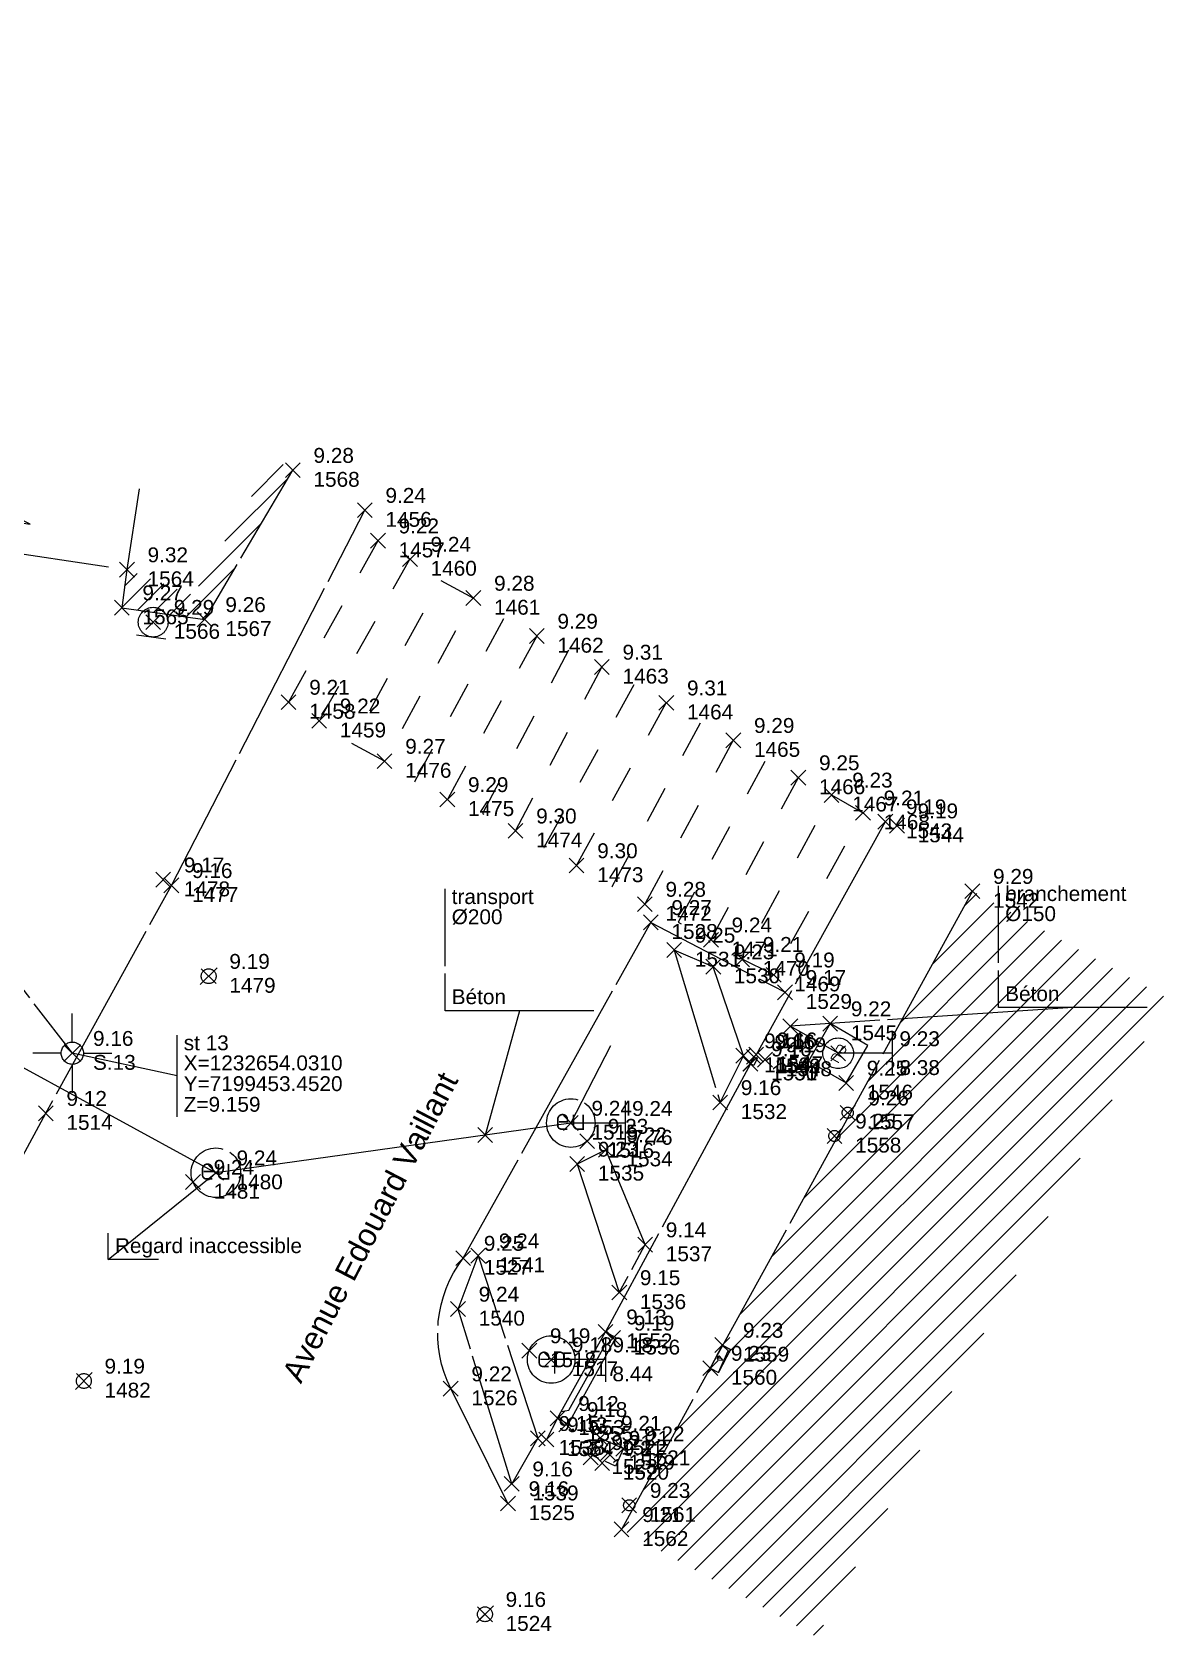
# Model space of a CAD drawing. Header units: metres. Extents: x 1232176 to 1232775, y 7198915 to 7199601.
# Drawn here: x 1232653.49 to 1232668.76, y 7199445.6 to 7199467.18 of the extents above; entities that cross this region are included whole.
import ezdxf
from ezdxf.enums import TextEntityAlignment as Align

# ---------------------------------------------------------------- set-up
doc = ezdxf.new("R2010")
doc.units = ezdxf.units.M
doc.header["$PDMODE"] = 3
doc.header["$PDSIZE"] = 0.1
for name, pattern in [('LL_0822', [2.5, 2.5, 0]), ('ML_0862', [1, 0.5, -0.5]), ('ML_2577', [2.5, 2.5, 0]), ('RL_1105', [2.5, 2.5, 0]), ('SL_1144', [2.5, 2.5, 0]), ('Socle_Continu', [2.5, 2.5, 0]), ('YL_2901', [2.5, 2.5, 0])]:
    doc.linetypes.add(name, pattern=pattern)
for name, color, linetype, lineweight in [('BATIH_SCS', 201, 'Socle_Continu', 13), ('CLOTH_SCS', 212, 'Socle_Continu', 13), ('CLOTU_SCS', 212, 'Socle_Continu', 13), ('EAUPO_SCS', 140, 'Socle_Continu', 13), ('GAZFL_SCS', 40, 'Socle_Continu', 13), ('HABIL_SCI', 7, 'Socle_Continu', 13), ('MARQU_PSS', 7, 'Socle_Continu', 13), ('MARQU_SCS', 7, 'Socle_Continu', 13), ('SIGNV_SCS', 20, 'Socle_Continu', 13), ('SIGTA_SCI', 7, 'Socle_Continu', 13), ('SIGTM_PSI', 1, 'Socle_Continu', 13), ('SIGTM_SCI', 1, 'Socle_Continu', 13), ('SIGTO_PSI', 255, 'Socle_Continu', 13), ('SIGTO_SCI', 255, 'Socle_Continu', 13), ('VOIRI_SCS', 7, 'Socle_Continu', 13)]:
    doc.layers.add(name, color=color, linetype=linetype, lineweight=lineweight)
for name, color, linetype, lineweight, true_color in [('BATIM_SCS', 7, 'Socle_Continu', 13, 0xdf7fff), ('EAUPL_PSI', 5, 'Socle_Continu', 13, 0x0000ff), ('EAUPL_PSS', 5, 'Socle_Continu', 13, 0x0000ff), ('EAUPL_SCS', 5, 'Socle_Continu', 13, 0x0000ff), ('EAUUS_PSI', 7, 'Socle_Continu', 13, 0x7f3f00), ('EAUUS_SCI', 7, 'Socle_Continu', 13, 0x7f3f00), ('EAUUS_SCS', 7, 'Socle_Continu', 13, 0x7f3f00), ('EAUUS_SCT', 7, 'Socle_Continu', 13, 0x7f3f00), ('SIGTR_PSS', 7, 'Socle_Continu', 13, 0x9966cc), ('SIGTS_PSS', 7, 'Socle_Continu', 13, 0x9966cc)]:
    doc.layers.add(name, color=color, linetype=linetype, lineweight=lineweight, true_color=true_color)
doc.styles.add('Reseaux', font='arial.ttf')
doc.styles.get("Standard").update_dxf_attribs({"font": 'arial.ttf'})
doc.linetypes.add('CL_0181', pattern='A,3,-0.15,0.4,-0.381,["eu",Standard,S=0.254,R=0,X=-0.2,Y=-0.1],-0.381,0.4,-0.15', length=4.862)

# ---------------------------------------------------------------- blocks, each defined once
blk = doc.blocks.new('YP_1521')
at = {"layer": 'SIGTO_SCI', "color": 7, "linetype": 'Socle_Continu'}
blk.add_point((0, 0), dxfattribs=at)
at = {"layer": 'SIGTA_SCI', "linetype": 'Socle_Continu'}
blk.add_attdef('ALT', (0.278, 0.099), '', height=0.2, dxfattribs=at)
at = {"layer": 'SIGTA_SCI', "linetype": 'Socle_Continu', "flags": 9}
blk.add_attdef('CALQUE_ALT', (1.69, -1.18), '', height=0.2, dxfattribs=at)
at = {"layer": 'SIGTM_SCI', "linetype": 'Socle_Continu'}
blk.add_attdef('MAT', (0.278, -0.223), '', height=0.2, dxfattribs=at)
at = {"layer": 'SIGTM_SCI', "linetype": 'Socle_Continu', "flags": 9}
blk.add_attdef('CALQUE_MAT', (1.69, -1.501), '', height=0.2, dxfattribs=at)
at = {"layer": 'SIGTO_SCI', "linetype": 'Socle_Continu', "flags": 9}
for tag, p in [('ID', (1.69, 0.105)), ('NATURE', (1.69, -0.216)), ('FAMILLE', (1.69, -0.538)), ('CALQUE', (1.69, -0.859)), ('PCRS', (1.69, -1.823))]:
    blk.add_attdef(tag, p, '', height=0.2, dxfattribs=at)
blk = doc.blocks.new('*U41')
at = {"layer": 'SIGTO_PSI', "linetype": 'Socle_Continu'}
blk.add_line((1.409, -0.305), (0, 0), dxfattribs=at)
at = {"layer": 'SIGTO_PSI', "linetype": 'Socle_Continu', "flags": 128}
blk.add_lwpolyline([(1.409, -0.855), (1.409, 0.245)], dxfattribs=at)
at = {"layer": 'SIGTO_PSI', "color": 7, "linetype": 'Socle_Continu'}
blk.add_point((0, 0), dxfattribs=at)
at = {"layer": 'SIGTM_PSI', "color": 1, "linetype": 'Socle_Continu'}
blk.add_attdef('MAT', (1.498, 0.04), '', height=0.2, dxfattribs=at)
at = {"layer": 'SIGTM_PSI', "linetype": 'Socle_Continu', "flags": 9}
blk.add_attdef('CALQUE_MAT', (1.598, -0.695), '', height=0.2, dxfattribs=at)
at = {"layer": 'SIGTO_PSI', "linetype": 'Socle_Continu', "flags": 9}
for tag, p in [('ID', (1.598, 0.59)), ('NATURE', (1.598, 0.269)), ('FAMILLE', (1.598, -0.052)), ('CALQUE', (1.598, -0.374)), ('PCRS', (1.598, -1.016))]:
    blk.add_attdef(tag, p, '', height=0.2, dxfattribs=at)
at = {"layer": 'SIGTO_PSI', "linetype": 'Socle_Continu'}
for tag, p in [('X=', (1.498, -0.23)), ('Y=', (1.498, -0.509)), ('Z=', (1.498, -0.787))]:
    blk.add_attdef(tag, p, '', height=0.2, dxfattribs=at)
blk = doc.blocks.new('AP_0001')
at = {"layer": 'EAUPO_SCS', "linetype": 'Socle_Continu'}
blk.add_line((0.113, 0.113), (-0.113, -0.113), dxfattribs=at)
blk.add_circle((0, 0), 0.1, dxfattribs=at)
at = {"layer": 'EAUPO_SCS', "linetype": 'Socle_Continu', "flags": 9}
for tag, p in [('ID', (0.809, 0.507)), ('NATURE', (0.809, 0.186)), ('FAMILLE', (0.809, -0.135)), ('CALQUE', (0.809, -0.456)), ('PCRS', (0.809, -0.778))]:
    blk.add_attdef(tag, p, '', height=0.2, dxfattribs=at)
blk = doc.blocks.new('CP_0161')
at = {"layer": 'EAUUS_SCS', "linetype": 'Socle_Continu', "const_width": 0.0333, "flags": 128}
for points in [[(-0.071, -0.125), (-0.195, -0.125, -0.405328), (-0.27, -0.05), (-0.27, 0.075, -0.999132), (-0.071, 0.075), (-0.071, 0.025), (-0.245, 0.025)], [(0.054, 0.175), (0.054, -0.038, 0.410802), (0.141, -0.125), (0.253, -0.125), (0.253, 0.175)]]:
    blk.add_lwpolyline(points, format="xyb", dxfattribs=at)
at = {"layer": 'EAUUS_SCS', "linetype": 'Socle_Continu'}
blk.add_circle((0, 0), 0.5, dxfattribs=at)
at = {"layer": 'EAUUS_SCS', "linetype": 'Socle_Continu', "flags": 9}
for tag, p in [('ID', (0.989, 0.577)), ('NATURE', (0.989, 0.255)), ('FAMILLE', (0.989, -0.066)), ('CALQUE', (0.989, -0.387)), ('PCRS', (0.989, -0.709)), ('TYPE', (0.989, -1.03))]:
    blk.add_attdef(tag, p, '', height=0.2, dxfattribs=at)
blk = doc.blocks.new('CP_0163')
at = {"layer": 'EAUUS_SCS', "linetype": 'Socle_Continu'}
blk.add_lwpolyline([(0, 0), (1, 0), (1, 1), (0, 1)], close=True, dxfattribs=at)
at = {"layer": 'EAUUS_SCS', "linetype": 'Socle_Continu', "const_width": 0.0235, "flags": 128}
for points in [[(0.45, 0.412), (0.362, 0.412, -0.405328), (0.31, 0.465), (0.31, 0.553, -0.999132), (0.45, 0.553), (0.45, 0.518), (0.327, 0.518)], [(0.538, 0.624), (0.538, 0.474, 0.410802), (0.6, 0.412), (0.679, 0.412), (0.679, 0.624)]]:
    blk.add_lwpolyline(points, format="xyb", dxfattribs=at)
at = {"layer": 'EAUUS_SCS', "linetype": 'Socle_Continu'}
blk.add_circle((0.5, 0.5), 0.353, dxfattribs=at)
at = {"layer": 'EAUUS_SCS', "linetype": 'Socle_Continu', "flags": 9}
for tag, p in [('ID', (1.381, 1.06)), ('NATURE', (1.381, 0.739)), ('FAMILLE', (1.381, 0.417)), ('CALQUE', (1.381, 0.096)), ('TYPE', (1.381, -0.546)), ('PCRS', (1.381, -0.225))]:
    blk.add_attdef(tag, p, '', height=0.2, dxfattribs=at)
blk = doc.blocks.new('BP_0091')
at = {"layer": 'EAUPL_SCS', "linetype": 'Socle_Continu'}
h = blk.add_hatch(color=256, dxfattribs=at)
h.dxf.hatch_style = 1
h.paths.add_polyline_path([(0.09, 0), (0.91, 0, 0.388383)])
blk.add_line((0.91, 0), (0.09, 0), dxfattribs=at)
at = {"layer": 'EAUPL_SCS', "linetype": 'Socle_Continu', "flags": 128}
blk.add_lwpolyline([(0, 0), (0, 0.5), (1, 0.5), (1, 0)], close=True, dxfattribs=at)
at = {"layer": 'EAUPL_SCS', "linetype": 'Socle_Continu'}
blk.add_arc((0.5, -0.44), 0.602, 47.5494, 132.4506, dxfattribs=at)
at = {"layer": 'EAUPL_SCS', "linetype": 'Socle_Continu', "flags": 9}
for tag, p in [('CALQUE', (1.45, -0.06)), ('ID', (1.45, 0.91)), ('NATURE', (1.45, 0.59)), ('FAMILLE', (1.45, 0.27)), ('PCRS', (1.45, -0.38))]:
    blk.add_attdef(tag, p, '', height=0.2, dxfattribs=at)
blk = doc.blocks.new('BP_2055')
at = {"layer": 'EAUPL_PSS', "linetype": 'Socle_Continu'}
blk.add_lwpolyline([(0, 0.16), (1, 0.16), (1, 0), (0, 0)], close=True, dxfattribs=at)
at = {"layer": 'EAUPL_PSS', "linetype": 'Socle_Continu', "flags": 128}
blk.add_lwpolyline([(0.92, 0), (0.874, 0.08), (0.126, 0.08), (0.08, 0)], dxfattribs=at)
at = {"layer": 'EAUPL_PSS', "linetype": 'Socle_Continu', "flags": 9}
for tag, p in [('ID', (1.896, 0.244)), ('NATURE', (1.896, -0.077)), ('FAMILLE', (1.896, -0.398)), ('CALQUE', (1.896, -0.719)), ('PCRS', (1.896, -1.041))]:
    blk.add_attdef(tag, p, '', height=0.2, dxfattribs=at)
blk = doc.blocks.new('JP_0703')
at = {"layer": 'GAZFL_SCS', "linetype": 'Socle_Continu'}
blk.add_hatch(color=256, dxfattribs=at).paths.add_polyline_path([(0, 0), (0, 0.359), (1, 0.359), (0.088, 0.3)])
h = blk.add_hatch(color=256, dxfattribs=at)
edge = h.paths.add_edge_path()
edge.add_line((0.505, 0.179), (0.471, 0.106))
edge.add_line((0.471, 0.106), (0.471, 0.096))
edge.add_ellipse((0.505, 0.099), major_axis=(-0.0336, 0), ratio=0.758629, start_angle=5.44598, end_angle=174.55402)
edge.add_line((0.538, 0.096), (0.538, 0.106))
edge.add_line((0.538, 0.106), (0.505, 0.179))
at = {"layer": 'GAZFL_SCS', "linetype": 'Socle_Continu', "flags": 128}
blk.add_lwpolyline([(0, 0.359), (0, 0), (1, 0), (1, 0.359)], close=True, dxfattribs=at)
at = {"layer": 'GAZFL_SCS', "linetype": 'Socle_Continu'}
blk.add_lwpolyline([(0, 0), (0, 0.359), (1, 0.359), (0.088, 0.3)], close=True, dxfattribs=at)
blk.add_lwpolyline([(0.578, 0.106), (0.578, 0.124), (0.505, 0.281), (0.432, 0.124), (0.432, 0.106, 0.066358), (0.436, 0.095, 0.1059), (0.452, 0.076, 0.086348), (0.476, 0.064, 0.076263), (0.505, 0.059, 0.076263), (0.534, 0.064, 0.086348), (0.557, 0.076, 0.1059), (0.574, 0.095, 0.066358)], format="xyb", close=True, dxfattribs=at)
at = {"layer": 'GAZFL_SCS', "linetype": 'Socle_Continu', "flags": 9}
for tag, p in [('ID', (1.013, 0.696)), ('NATURE', (1.013, 0.374)), ('FAMILLE', (1.013, 0.053)), ('CALQUE', (1.013, -0.268)), ('PCRS', (1.013, -0.589))]:
    blk.add_attdef(tag, p, '', height=0.2, dxfattribs=at)
blk = doc.blocks.new('SP_1161')
at = {"layer": 'CLOTU_SCS', "linetype": 'Socle_Continu'}
for p, q in [((0, 0), (0, 0.2745)), ((1, 0.2745), (1, 0)), ((0.5, 0.1545), (0.3438, 0.103)), ((0.6563, 0.103), (0.5, 0.1545)), ((0.3438, 0.103), (0.6563, 0.103)), ((0.0625, 0), (0.9375, 0))]:
    blk.add_line(p, q, dxfattribs=at)
at = {"layer": 'CLOTU_SCS', "linetype": 'Socle_Continu', "flags": 9}
for tag, p in [('ID', (1.3598, 0.3853)), ('NATURE', (1.3598, 0.0641)), ('FAMILLE', (1.3598, -0.2572)), ('CALQUE', (1.3598, -0.5785)), ('PCRS', (1.3598, -0.8998))]:
    blk.add_attdef(tag, p, '', height=0.2, dxfattribs=at)
blk = doc.blocks.new('HP_0569')
at = {"layer": 'SIGNV_SCS', "linetype": 'Socle_Continu'}
blk.add_line((-0.2, -0.2), (0.2, -0.2), dxfattribs=at)
blk.add_circle((0, 0), 0.2, dxfattribs=at)
at = {"layer": 'SIGNV_SCS', "linetype": 'Socle_Continu', "flags": 9}
for tag, p in [('ID', (0.713, 0.595)), ('NATURE', (0.713, 0.273)), ('FAMILLE', (0.713, -0.048)), ('CALQUE', (0.713, -0.369)), ('PCRS', (0.713, -0.69))]:
    blk.add_attdef(tag, p, '', height=0.2, dxfattribs=at)
blk = doc.blocks.new('YP_2903')
at = {"layer": 'SIGTR_PSS', "color": 1, "linetype": 'Socle_Continu'}
blk.add_line((0, 0.15), (0, 0.533), dxfattribs=at)
at = {"layer": 'SIGTR_PSS', "color": 5, "linetype": 'Socle_Continu'}
blk.add_line((-0.15, 0), (-0.533, 0), dxfattribs=at)
at = {"layer": 'SIGTR_PSS', "color": 3, "linetype": 'Socle_Continu'}
blk.add_line((0.15, 0), (0.533, 0), dxfattribs=at)
at = {"layer": 'SIGTR_PSS', "color": 2, "linetype": 'Socle_Continu'}
blk.add_line((0, -0.15), (0, -0.533), dxfattribs=at)
at = {"layer": 'SIGTR_PSS', "color": 4, "linetype": 'Socle_Continu'}
blk.add_circle((0, 0), 0.15, dxfattribs=at)
at = {"layer": 'SIGTR_PSS', "linetype": 'Socle_Continu', "flags": 9}
for tag, p in [('ID', (1.343, 0.305)), ('NATURE', (1.343, -0.016)), ('FAMILLE', (1.343, -0.337)), ('CALQUE', (1.343, -0.659)), ('PCRS', (1.343, -0.98))]:
    blk.add_attdef(tag, p, '', height=0.2, dxfattribs=at)
blk = doc.blocks.new('BP_2058')
at = {"layer": 'EAUPL_PSS', "linetype": 'Socle_Continu'}
blk.add_circle((0, 0), 0.075, dxfattribs=at)
at = {"layer": 'EAUPL_PSS', "linetype": 'Socle_Continu', "flags": 9}
for tag, p in [('ID', (0.501, -0.1)), ('NATURE', (0.501, -0.421)), ('FAMILLE', (0.501, -0.742)), ('CALQUE', (0.501, -1.064)), ('PCRS', (0.501, -1.385))]:
    blk.add_attdef(tag, p, '', height=0.2, dxfattribs=at)
blk = doc.blocks.new('AP_0009')
at = {"layer": 'EAUPO_SCS', "linetype": 'Socle_Continu', "flags": 128}
blk.add_lwpolyline([(1, 0), (0, 0), (0, 1), (1, 1)], close=True, dxfattribs=at)
at = {"layer": 'EAUPO_SCS', "linetype": 'Socle_Continu', "const_width": 0.0132, "flags": 128}
for points in [[(0.366, 0.559, -0.408207), (0.401, 0.525), (0.401, 0.441), (0.352, 0.441, -1.002527), (0.352, 0.5)], [(0.54, 0.441), (0.49, 0.441, -0.408864), (0.46, 0.47), (0.46, 0.52, -0.99952), (0.54, 0.52), (0.54, 0.5), (0.46, 0.5)], [(0.599, 0.381), (0.599, 0.559), (0.643, 0.559, -0.410969), (0.678, 0.525), (0.678, 0.475, -0.406349), (0.643, 0.441), (0.599, 0.441)]]:
    blk.add_lwpolyline(points, format="xyb", dxfattribs=at)
for points in [[(0.332, 0.559), (0.366, 0.559)], [(0.401, 0.5), (0.352, 0.5)]]:
    blk.add_lwpolyline(points, dxfattribs=at)
at = {"layer": 'EAUPO_SCS', "linetype": 'Socle_Continu', "flags": 9}
for tag, p in [('NATURE', (1.244, 0.525)), ('ID', (1.244, 0.846)), ('CALQUE', (1.244, -0.118)), ('FAMILLE', (1.244, 0.204)), ('PCRS', (1.244, -0.439))]:
    blk.add_attdef(tag, p, '', height=0.2, dxfattribs=at)
blk = doc.blocks.new('ZP_1565')
at = {"layer": 'HABIL_SCI', "linetype": 'Socle_Continu'}
blk.add_attdef('TYPE', text='', height=0.3, dxfattribs=at).set_placement((0, 0), align=Align.MIDDLE_CENTER)
at = {"layer": 'HABIL_SCI', "linetype": 'Socle_Continu', "flags": 9}
for tag, p in [('ID', (0.547, -0.599)), ('NATURE', (0.547, -0.92)), ('FAMILLE', (0.547, -1.242)), ('CALQUE', (0.547, -1.563)), ('PCRS', (0.533, -1.833))]:
    blk.add_attdef(tag, p, '', height=0.2, dxfattribs=at)
blk = doc.blocks.new('BP_0081')
at = {"layer": 'EAUPL_SCS', "linetype": 'Socle_Continu', "const_width": 0.02, "flags": 128}
for points in [[(-0.031, -0.087), (-0.106, -0.087, -0.424), (-0.151, -0.042), (-0.151, 0.033, -0.997785), (-0.031, 0.033), (-0.031, 0.003), (-0.136, 0.003)], [(0.044, -0.177), (0.044, 0.093), (0.112, 0.093, -0.410802), (0.164, 0.041), (0.164, -0.037, -0.396178), (0.112, -0.087), (0.059, -0.087)]]:
    blk.add_lwpolyline(points, format="xyb", dxfattribs=at)
at = {"layer": 'EAUPL_SCS', "linetype": 'Socle_Continu'}
blk.add_circle((0, 0), 0.3, dxfattribs=at)
at = {"layer": 'EAUPL_SCS', "linetype": 'Socle_Continu', "flags": 9}
for tag, p in [('ID', (0.731, 0.67)), ('NATURE', (0.731, 0.348)), ('FAMILLE', (0.731, 0.027)), ('CALQUE', (0.731, -0.294)), ('PCRS', (0.731, -0.615)), ('TYPE', (0.731, -0.937))]:
    blk.add_attdef(tag, p, '', height=0.2, dxfattribs=at)
blk = doc.blocks.new('*U78')
at = {"layer": 'EAUPL_PSI', "linetype": 'Socle_Continu'}
blk.add_line((0.733, 0), (0, 0), dxfattribs=at)
at = {"layer": 'EAUPL_PSI', "linetype": 'Socle_Continu', "flags": 128}
blk.add_lwpolyline([(0.733, -0.3), (0.733, 0.3)], dxfattribs=at)
at = {"layer": 'EAUPL_PSI', "linetype": 'Socle_Continu'}
blk.add_point((0, 0), dxfattribs=at)
for tag, p in [('TAMPON', (0.824, 0.196)), ('RADIER', (0.824, -0.192))]:
    blk.add_attdef(tag, text='', height=0.2, dxfattribs=at).set_placement(p, align=Align.MIDDLE_LEFT)
at = {"layer": 'EAUPL_PSI', "linetype": 'Socle_Continu', "style": 'Reseaux', "flags": 9}
for tag, p in [('ID', (2.428, 0.07)), ('NATURE', (2.428, -0.251))]:
    blk.add_attdef(tag, p, '', height=0.2, dxfattribs=at)
at = {"layer": 'EAUPL_PSI', "linetype": 'Socle_Continu', "flags": 9}
for tag, p in [('FAMILLE', (2.428, -0.573)), ('CALQUE', (2.428, -0.894))]:
    blk.add_attdef(tag, p, '', height=0.2, dxfattribs=at)
blk = doc.blocks.new('*U79')
at = {"layer": 'EAUUS_SCI', "linetype": 'Socle_Continu'}
blk.add_line((-1.447, -1.168), (0, 0), dxfattribs=at)
at = {"layer": 'EAUUS_SCI', "linetype": 'Socle_Continu', "flags": 128}
blk.add_lwpolyline([(-0.774, -1.168), (-1.447, -1.168), (-1.447, -0.811)], dxfattribs=at)
at = {"layer": 'EAUUS_SCI', "linetype": 'Socle_Continu'}
blk.add_point((0, 0), dxfattribs=at)
at = {"layer": 'EAUUS_SCI', "linetype": 'Socle_Continu', "flags": 9}
for tag, p in [('ID', (1.967, 0.144)), ('NATURE', (1.967, -0.177)), ('FAMILLE', (1.967, -0.499)), ('CALQUE', (1.967, -0.82)), ('PCRS', (1.967, -1.141))]:
    blk.add_attdef(tag, p, '', height=0.2, dxfattribs=at)
at = {"layer": 'EAUUS_SCI', "linetype": 'Socle_Continu'}
blk.add_attdef('TXT', (-1.358, -1.081), '', height=0.2, dxfattribs=at)
blk = doc.blocks.new('*U80')
at = {"layer": 'EAUUS_SCI', "linetype": 'Socle_Continu'}
blk.add_line((0.461, 1.673), (0, 0), dxfattribs=at)
at = {"layer": 'EAUUS_SCI', "linetype": 'Socle_Continu', "flags": 128}
blk.add_lwpolyline([(1.461, 1.673), (-0.539, 1.673), (-0.539, 3.311)], dxfattribs=at)
at = {"layer": 'EAUUS_SCI', "linetype": 'Socle_Continu'}
blk.add_point((0, 0), dxfattribs=at)
for tag, p in [('TYPE', (-0.45, 3.106)), ('DIAM', (-0.45, 2.836)), ('NBR', (-0.45, 2.558)), ('LARG', (-0.45, 2.292)), ('HAUT', (-0.45, 2.026)), ('MATER', (-0.45, 1.76))]:
    blk.add_attdef(tag, p, '', height=0.2, dxfattribs=at)
at = {"layer": 'EAUUS_SCI', "linetype": 'Socle_Continu', "flags": 9}
for tag, p in [('ID', (2.47, 1.418)), ('NATURE', (2.47, 1.097)), ('FAMILLE', (2.47, 0.776)), ('CALQUE', (2.47, 0.454))]:
    blk.add_attdef(tag, p, '', height=0.2, dxfattribs=at)
blk = doc.blocks.new('*U70')
at = {"layer": 'EAUUS_PSI', "linetype": 'Socle_Continu'}
blk.add_line((0.733, 0), (0, 0), dxfattribs=at)
at = {"layer": 'EAUUS_PSI', "linetype": 'Socle_Continu', "flags": 128}
blk.add_lwpolyline([(0.733, -0.3), (0.733, 0.3)], dxfattribs=at)
at = {"layer": 'EAUUS_PSI', "linetype": 'Socle_Continu'}
blk.add_point((0, 0), dxfattribs=at)
at = {"layer": 'EAUUS_PSI', "linetype": 'Socle_Continu', "style": 'Reseaux', "flags": 9}
for tag, p in [('ID', (2.525, 0.541)), ('NATURE', (2.525, 0.22))]:
    blk.add_attdef(tag, p, '', height=0.2, dxfattribs=at)
at = {"layer": 'EAUUS_PSI', "linetype": 'Socle_Continu'}
for tag, p in [('TAMPON', (0.824, 0.196)), ('RADIER', (0.824, -0.192))]:
    blk.add_attdef(tag, text='', height=0.2, dxfattribs=at).set_placement(p, align=Align.MIDDLE_LEFT)
at = {"layer": 'EAUUS_PSI', "linetype": 'Socle_Continu', "flags": 9}
for tag, p in [('FAMILLE', (2.525, -0.101)), ('CALQUE', (2.525, -0.423))]:
    blk.add_attdef(tag, p, '', height=0.2, dxfattribs=at)
blk = doc.blocks.new('*U84')
at = {"layer": 'EAUUS_SCI', "linetype": 'Socle_Continu'}
blk.add_line((3.801, 0.251), (0, 0), dxfattribs=at)
at = {"layer": 'EAUUS_SCI', "linetype": 'Socle_Continu', "flags": 128}
blk.add_lwpolyline([(4.801, 0.251), (2.801, 0.251), (2.801, 1.89)], dxfattribs=at)
at = {"layer": 'EAUUS_SCI', "linetype": 'Socle_Continu'}
blk.add_point((0, 0), dxfattribs=at)
for tag, p in [('TYPE', (2.89, 1.684)), ('DIAM', (2.89, 1.414)), ('NBR', (2.89, 1.136)), ('LARG', (2.89, 0.87)), ('HAUT', (2.89, 0.604)), ('MATER', (2.89, 0.338))]:
    blk.add_attdef(tag, p, '', height=0.2, dxfattribs=at)
at = {"layer": 'EAUUS_SCI', "linetype": 'Socle_Continu', "flags": 9}
for tag, p in [('ID', (2.47, 1.418)), ('NATURE', (2.47, 1.097)), ('FAMILLE', (2.47, 0.776)), ('CALQUE', (2.47, 0.454))]:
    blk.add_attdef(tag, p, '', height=0.2, dxfattribs=at)

msp = doc.modelspace()

# ---------------------------------------------------------------- hatches: boundary and pattern name
at = {"layer": 'BATIH_SCS', "linetype": 'Socle_Continu'}
h = msp.add_hatch(dxfattribs=at)
h.set_pattern_fill('RL_1107', color=256, pattern_type=2)
h.set_pattern_definition([(45, (0, 0), (-0.176776695297, 0.176776695297), [])])
h.paths.add_polyline_path([(1232668.764, 7199454.186), (1232666.135, 7199455.631), (1232662.778, 7199449.524), (1232662.883, 7199449.469), (1232662.721, 7199449.159), (1232662.61, 7199449.217), (1232661.417, 7199447.048), (1232664.046, 7199445.602)])
at = {"layer": 'CLOTH_SCS', "linetype": 'Socle_Continu'}
h = msp.add_hatch(dxfattribs=at)
h.set_pattern_fill('SL_1144', color=256, pattern_type=2)
h.set_pattern_definition([(45, (0, 0), (-0.1237436867076, 0.1237436867076), [])])
h.paths.add_polyline_path([(1232656.996, 7199461.293), (1232656.738, 7199461.446), (1232655.655, 7199459.611), (1232654.765, 7199459.956), (1232654.696, 7199459.444), (1232655.811, 7199459.286)])

# ---------------------------------------------------------------- linework, layer by layer
at = {"layer": 'BATIM_SCS', "linetype": 'RL_1105', "flags": 128}
msp.add_lwpolyline([(1232666.135, 7199455.631), (1232661.417, 7199447.048)], dxfattribs=at)
at = {"layer": 'CLOTU_SCS', "linetype": 'SL_1144', "flags": 128}
msp.add_lwpolyline([(1232654.765, 7199459.956), (1232654.696, 7199459.444), (1232655.811, 7199459.286), (1232656.996, 7199461.293)], dxfattribs=at)
at = {"layer": 'EAUUS_SCT', "linetype": 'CL_0181', "flags": 128}
for points in [[(1232651.477, 7199454.292), (1232655.962, 7199451.845)], [(1232664.33, 7199453.451), (1232663.686, 7199453.815)], [(1232660.735, 7199452.513), (1232661.271, 7199453.558)], [(1232660.735, 7199452.513), (1232655.962, 7199451.845)]]:
    msp.add_lwpolyline(points, dxfattribs=at)
at = {"layer": 'MARQU_PSS', "linetype": 'ML_2577', "flags": 128}
msp.add_lwpolyline([(1232659.889, 7199447.396), (1232659.12, 7199448.941, -0.285809), (1232659.287, 7199450.696), (1232661.81, 7199455.212), (1232663.616, 7199454.271)], format="xyb", dxfattribs=at)
for points in [[(1232662.65, 7199454.616), (1232662.125, 7199454.84), (1232662.743, 7199452.79), (1232663.056, 7199453.419)], [(1232661.206, 7199452.154), (1232660.821, 7199451.962), (1232661.386, 7199450.234), (1232661.734, 7199450.878)], [(1232660.292, 7199448.273), (1232659.94, 7199447.661), (1232659.218, 7199450.012), (1232659.489, 7199450.729)]]:
    msp.add_lwpolyline(points, close=True, dxfattribs=at)
at = {"layer": 'MARQU_SCS', "linetype": 'ML_0862', "flags": 128}
for points in [[(1232658.141, 7199460.344), (1232656.939, 7199458.174), (1232657.351, 7199457.922), (1232658.571, 7199460.097)], [(1232658.23, 7199457.38), (1232657.791, 7199457.619), (1232658.986, 7199459.812), (1232659.425, 7199459.573)], [(1232658.635, 7199457.105), (1232659.838, 7199459.302), (1232660.277, 7199459.062), (1232659.074, 7199456.865)], [(1232659.991, 7199456.443), (1232661.152, 7199458.646), (1232660.709, 7199458.879), (1232659.549, 7199456.676)], [(1232660.812, 7199455.976), (1232662.019, 7199458.165), (1232661.581, 7199458.407), (1232660.374, 7199456.218)], [(1232661.29, 7199455.695), (1232662.48, 7199457.899), (1232662.92, 7199457.661), (1232661.73, 7199455.457)], [(1232662.619, 7199454.977), (1232663.795, 7199457.159), (1232663.355, 7199457.396), (1232662.179, 7199455.214)], [(1232664.241, 7199456.926), (1232664.664, 7199456.685), (1232663.462, 7199454.507), (1232663.039, 7199454.716)]]:
    msp.add_lwpolyline(points, close=True, dxfattribs=at)
at = {"layer": 'SIGTS_PSS', "linetype": 'YL_2901', "flags": 128}
msp.add_lwpolyline([(1232588.035, 7199526.334), (1232604.168, 7199517.749), (1232654.031, 7199453.452)], dxfattribs=at)
at = {"layer": 'VOIRI_SCS', "linetype": 'LL_0822', "flags": 128}
for points in [[(1232652.58, 7199450.618), (1232653.674, 7199452.645), (1232655.363, 7199455.709), (1232657.964, 7199460.755)], [(1232664.964, 7199456.566), (1232663.227, 7199453.432)], [(1232663.151, 7199453.31), (1232661.202, 7199449.706)], [(1232660.557, 7199448.542), (1232660.406, 7199448.257)]]:
    msp.add_lwpolyline(points, dxfattribs=at)

# ---------------------------------------------------------------- block references
at = {"layer": 'CLOTU_SCS', "linetype": 'Socle_Continu', "xscale": 4.007896413147271, "yscale": 4.007896413147271, "rotation": 351.4496489202867}
msp.add_blockref('SP_1161', (1232650.802, 7199460.552), dxfattribs=at)
at = {"layer": 'EAUPL_PSI', "linetype": 'Socle_Continu'}
msp.add_blockref('*U78', (1232660.471, 7199449.332), dxfattribs=at).add_auto_attribs({'TAMPON': '9.18', 'RADIER': '8.44'})
at = {"layer": 'EAUPL_PSS'}
for p in [(1232664.459, 7199452.651), (1232664.28, 7199452.339), (1232661.52, 7199447.373)]:
    msp.add_blockref('BP_2058', p, dxfattribs=at)
at = {"layer": 'EAUPL_PSS', "linetype": 'Socle_Continu', "xscale": 1.330512078802131, "rotation": 241.0336748175168}
msp.add_blockref('BP_2055', (1232661.202, 7199449.706), dxfattribs=at)
at = {"layer": 'EAUPL_SCS', "linetype": 'Socle_Continu', "xscale": 0.1046686461801844, "yscale": 0.1046686461801844, "rotation": 243.9431715267516}
msp.add_blockref('BP_0091', (1232663.196, 7199453.404), dxfattribs=at)
at = {"layer": 'EAUPL_SCS', "linetype": 'Socle_Continu', "xscale": 1.06451919390775, "yscale": 1.06451919390775, "zscale": 1.06451919390775}
msp.add_blockref('BP_0081', (1232660.471, 7199449.332), dxfattribs=at)
at = {"layer": 'EAUPO_SCS', "linetype": 'Socle_Continu'}
for p in [(1232655.865, 7199454.488), (1232654.186, 7199449.044), (1232659.58, 7199445.907)]:
    msp.add_blockref('AP_0001', p, dxfattribs=at)
at = {"layer": 'EAUPO_SCS', "linetype": 'Socle_Continu', "xscale": 0.3609930498049462, "yscale": 0.2585214441716456, "rotation": 155.3377506612021}
msp.add_blockref('AP_0009', (1232661.442, 7199448.134), dxfattribs=at)
at = {"layer": 'EAUUS_PSI', "linetype": 'Socle_Continu'}
for p, values in [((1232664.33, 7199453.451), {'TAMPON': '9.23', 'RADIER': '8.38'}), ((1232660.735, 7199452.513), {'TAMPON': '9.24', 'RADIER': '7.76'})]:
    msp.add_blockref('*U70', p, dxfattribs=at).add_auto_attribs(values)
at = {"layer": 'EAUUS_SCI', "linetype": 'Socle_Continu'}
ref = msp.add_blockref('*U80', (1232659.583, 7199452.351), dxfattribs=at)
ref.add_attrib('TYPE', 'transport', (1232659.133, 7199455.458), dxfattribs={"linetype": 'Socle_Continu', "height": 0.2})
ref.add_attrib('DIAM', 'Ø200', (1232659.133, 7199455.187), dxfattribs={"linetype": 'Socle_Continu', "height": 0.2})
ref.add_attrib('MATER', 'Béton', (1232659.133, 7199454.112), dxfattribs={"linetype": 'Socle_Continu', "height": 0.2})
ref = msp.add_blockref('*U84', (1232663.686, 7199453.815), dxfattribs=at)
ref.add_attrib('TYPE', 'branchement', (1232666.576, 7199455.499), dxfattribs={"linetype": 'Socle_Continu', "height": 0.2})
ref.add_attrib('DIAM', 'Ø150', (1232666.576, 7199455.229), dxfattribs={"linetype": 'Socle_Continu', "height": 0.2})
ref.add_attrib('MATER', 'Béton', (1232666.576, 7199454.153), dxfattribs={"linetype": 'Socle_Continu', "height": 0.2})
msp.add_blockref('*U79', (1232655.962, 7199451.845), dxfattribs=at).add_auto_attribs({'TXT': 'Regard inaccessible'})
at = {"layer": 'EAUUS_SCS', "linetype": 'Socle_Continu', "xscale": 0.5839636897052793, "yscale": 0.5839636897052793, "rotation": 240.0094419864735}
msp.add_blockref('CP_0163', (1232664.223, 7199453.85), dxfattribs=at)
at = {"layer": 'EAUUS_SCS', "linetype": 'Socle_Continu'}
for p, xscale, yscale in [((1232660.735, 7199452.513), 0.6531514695239968, 0.6531514695239968), ((1232655.962, 7199451.845), 0.6657030129749999, 0.6657030129749999)]:
    msp.add_blockref('CP_0161', p, dxfattribs=dict(at, xscale=xscale, yscale=yscale))
at = {"layer": 'GAZFL_SCS', "linetype": 'Socle_Continu', "xscale": 0.3496292485794561, "yscale": 0.3496292485794561, "rotation": 242.3096935690972}
msp.add_blockref('JP_0703', (1232662.772, 7199449.527), dxfattribs=at)
at = {"layer": 'HABIL_SCI', "linetype": 'Socle_Continu', "rotation": 62.58095288038165}
msp.add_blockref('ZP_1565', (1232658.034, 7199451.114), dxfattribs=at).add_auto_attribs({'TYPE': 'Avenue Edouard Vaillant'})
at = {"layer": 'SIGNV_SCS', "linetype": 'Socle_Continu', "rotation": 351.954074029003}
msp.add_blockref('HP_0569', (1232655.118, 7199459.249), dxfattribs=at)
at = {"layer": 'SIGTO_PSI', "color": 193, "linetype": 'Socle_Continu'}
msp.add_blockref('*U41', (1232654.031, 7199453.452), dxfattribs=at).add_auto_attribs({'MAT': 'st 13', 'X=': 'X=1232654.0310', 'Y=': 'Y=7199453.4520', 'Z=': 'Z=9.159'})
at = {"layer": 'SIGTO_SCI', "linetype": 'Socle_Continu'}
for p, values in [((1232656.996, 7199461.293), {'ALT': '9.28', 'MAT': '1568'}), ((1232657.964, 7199460.755), {'ALT': '9.24', 'MAT': '1456'}), ((1232658.141, 7199460.344), {'ALT': '9.22', 'MAT': '1457'}), ((1232654.765, 7199459.956), {'ALT': '9.32', 'MAT': '1564'}), ((1232658.571, 7199460.097), {'ALT': '9.24', 'MAT': '1460'}), ((1232659.425, 7199459.573), {'ALT': '9.28', 'MAT': '1461'}), ((1232654.696, 7199459.444), {'ALT': '9.27', 'MAT': '1565'}), ((1232655.118, 7199459.249), {'ALT': '9.29', 'MAT': '1566'}), ((1232655.811, 7199459.286), {'ALT': '9.26', 'MAT': '1567'}), ((1232660.277, 7199459.062), {'ALT': '9.29', 'MAT': '1462'}), ((1232661.152, 7199458.646), {'ALT': '9.31', 'MAT': '1463'}), ((1232656.939, 7199458.174), {'ALT': '9.21', 'MAT': '1458'}), ((1232662.019, 7199458.165), {'ALT': '9.31', 'MAT': '1464'}), ((1232657.351, 7199457.922), {'ALT': '9.22', 'MAT': '1459'}), ((1232662.92, 7199457.661), {'ALT': '9.29', 'MAT': '1465'}), ((1232658.23, 7199457.38), {'ALT': '9.27', 'MAT': '1476'}), ((1232663.795, 7199457.159), {'ALT': '9.25', 'MAT': '1466'}), ((1232659.074, 7199456.865), {'ALT': '9.29', 'MAT': '1475'}), ((1232664.241, 7199456.926), {'ALT': '9.23', 'MAT': '1467'}), ((1232664.664, 7199456.685), {'ALT': '9.21', 'MAT': '1468'}), ((1232664.964, 7199456.566), {'ALT': '9.19', 'MAT': '1543'}), ((1232665.121, 7199456.512), {'ALT': '9.19', 'MAT': '1544'}), ((1232659.991, 7199456.443), {'ALT': '9.30', 'MAT': '1474'}), ((1232660.812, 7199455.976), {'ALT': '9.30', 'MAT': '1473'}), ((1232655.253, 7199455.785), {'ALT': '9.17', 'MAT': '1478'}), ((1232655.363, 7199455.709), {'ALT': '9.16', 'MAT': '1477'}), ((1232661.73, 7199455.457), {'ALT': '9.28', 'MAT': '1472'}), ((1232666.135, 7199455.631), {'ALT': '9.29', 'MAT': '1542'}), ((1232661.81, 7199455.212), {'ALT': '9.27', 'MAT': '1528'}), ((1232662.125, 7199454.84), {'ALT': '9.25', 'MAT': '1531'}), ((1232662.619, 7199454.977), {'ALT': '9.24', 'MAT': '1471'}), ((1232662.65, 7199454.616), {'ALT': '9.23', 'MAT': '1530'}), ((1232663.039, 7199454.716), {'ALT': '9.21', 'MAT': '1470'}), ((1232655.865, 7199454.488), {'ALT': '9.19', 'MAT': '1479'}), ((1232663.462, 7199454.507), {'ALT': '9.19', 'MAT': '1469'}), ((1232663.616, 7199454.271), {'ALT': '9.17', 'MAT': '1529'}), ((1232664.223, 7199453.85), {'ALT': '9.22', 'MAT': '1545'}), ((1232654.031, 7199453.452), {'ALT': '9.16', 'MAT': 'S.13'}), ((1232663.056, 7199453.419), {'ALT': '9.16', 'MAT': '1533'}), ((1232663.15, 7199453.31), {'ALT': '9.16', 'MAT': '1550'}), ((1232663.151, 7199453.31), {'ALT': '9.16', 'MAT': '1551'}), ((1232663.196, 7199453.404), {'ALT': '9.16', 'MAT': '1549'}), ((1232663.227, 7199453.432), {'ALT': '9.16', 'MAT': '1547'}), ((1232663.347, 7199453.366), {'ALT': '9.19', 'MAT': '1548'}), ((1232664.437, 7199453.052), {'ALT': '9.25', 'MAT': '1546'}), ((1232653.674, 7199452.645), {'ALT': '9.12', 'MAT': '1514'}), ((1232662.743, 7199452.79), {'ALT': '9.16', 'MAT': '1532'}), ((1232664.459, 7199452.651), {'ALT': '9.26', 'MAT': '1557'}), ((1232660.735, 7199452.513), {'ALT': '9.24', 'MAT': '1515'}), ((1232660.954, 7199452.27), {'ALT': '9.23', 'MAT': '1516'}), ((1232664.28, 7199452.339), {'ALT': '9.25', 'MAT': '1558'}), ((1232661.206, 7199452.154), {'ALT': '9.22', 'MAT': '1534'}), ((1232655.962, 7199451.845), {'ALT': '9.24', 'MAT': '1480'}), ((1232660.821, 7199451.962), {'ALT': '9.23', 'MAT': '1535'}), ((1232655.654, 7199451.719), {'ALT': '9.24', 'MAT': '1481'}), ((1232659.287, 7199450.696), {'ALT': '9.25', 'MAT': '1527'}), ((1232659.489, 7199450.729), {'ALT': '9.24', 'MAT': '1541'}), ((1232661.734, 7199450.878), {'ALT': '9.14', 'MAT': '1537'}), ((1232661.386, 7199450.234), {'ALT': '9.15', 'MAT': '1536'}), ((1232659.218, 7199450.012), {'ALT': '9.24', 'MAT': '1540'}), ((1232661.202, 7199449.706), {'ALT': '9.13', 'MAT': '1552'}), ((1232661.305, 7199449.623), {'ALT': '9.19', 'MAT': '1556'}), ((1232660.176, 7199449.453), {'ALT': '9.19', 'MAT': '1518'}), ((1232662.772, 7199449.527), {'ALT': '9.23', 'MAT': '1559'}), ((1232660.471, 7199449.332), {'ALT': '9.18', 'MAT': '1517'}), ((1232662.61, 7199449.217), {'ALT': '9.23', 'MAT': '1560'}), ((1232654.186, 7199449.044), {'ALT': '9.19', 'MAT': '1482'}), ((1232659.12, 7199448.941), {'ALT': '9.22', 'MAT': '1526'}), ((1232660.557, 7199448.542), {'ALT': '9.12', 'MAT': '1553'}), ((1232660.673, 7199448.461), {'ALT': '9.18', 'MAT': '1555'}), ((1232660.292, 7199448.273), {'ALT': '9.15', 'MAT': '1538'}), ((1232660.406, 7199448.257), {'ALT': '9.13', 'MAT': '1554'}), ((1232661.132, 7199448.276), {'ALT': '9.21', 'MAT': '1522'}), ((1232661.442, 7199448.134), {'ALT': '9.22', 'MAT': '1521'}), ((1232661.003, 7199448.017), {'ALT': '9.21', 'MAT': '1523'}), ((1232661.156, 7199447.94), {'ALT': '9.21', 'MAT': '1520'}), ((1232661.236, 7199448.075), {'ALT': '9.21', 'MAT': '1519'}), ((1232659.94, 7199447.661), {'ALT': '9.16', 'MAT': '1539'}), ((1232659.889, 7199447.396), {'ALT': '9.16', 'MAT': '1525'}), ((1232661.52, 7199447.373), {'ALT': '9.23', 'MAT': '1561'}), ((1232661.417, 7199447.048), {'ALT': '9.21', 'MAT': '1562'}), ((1232659.58, 7199445.907), {'ALT': '9.16', 'MAT': '1524'})]:
    msp.add_blockref('YP_1521', p, dxfattribs=at).add_auto_attribs(values)
at = {"layer": 'SIGTR_PSS', "linetype": 'Socle_Continu'}
msp.add_blockref('YP_2903', (1232654.031, 7199453.452), dxfattribs=at)

doc.saveas('drawing.dxf')
